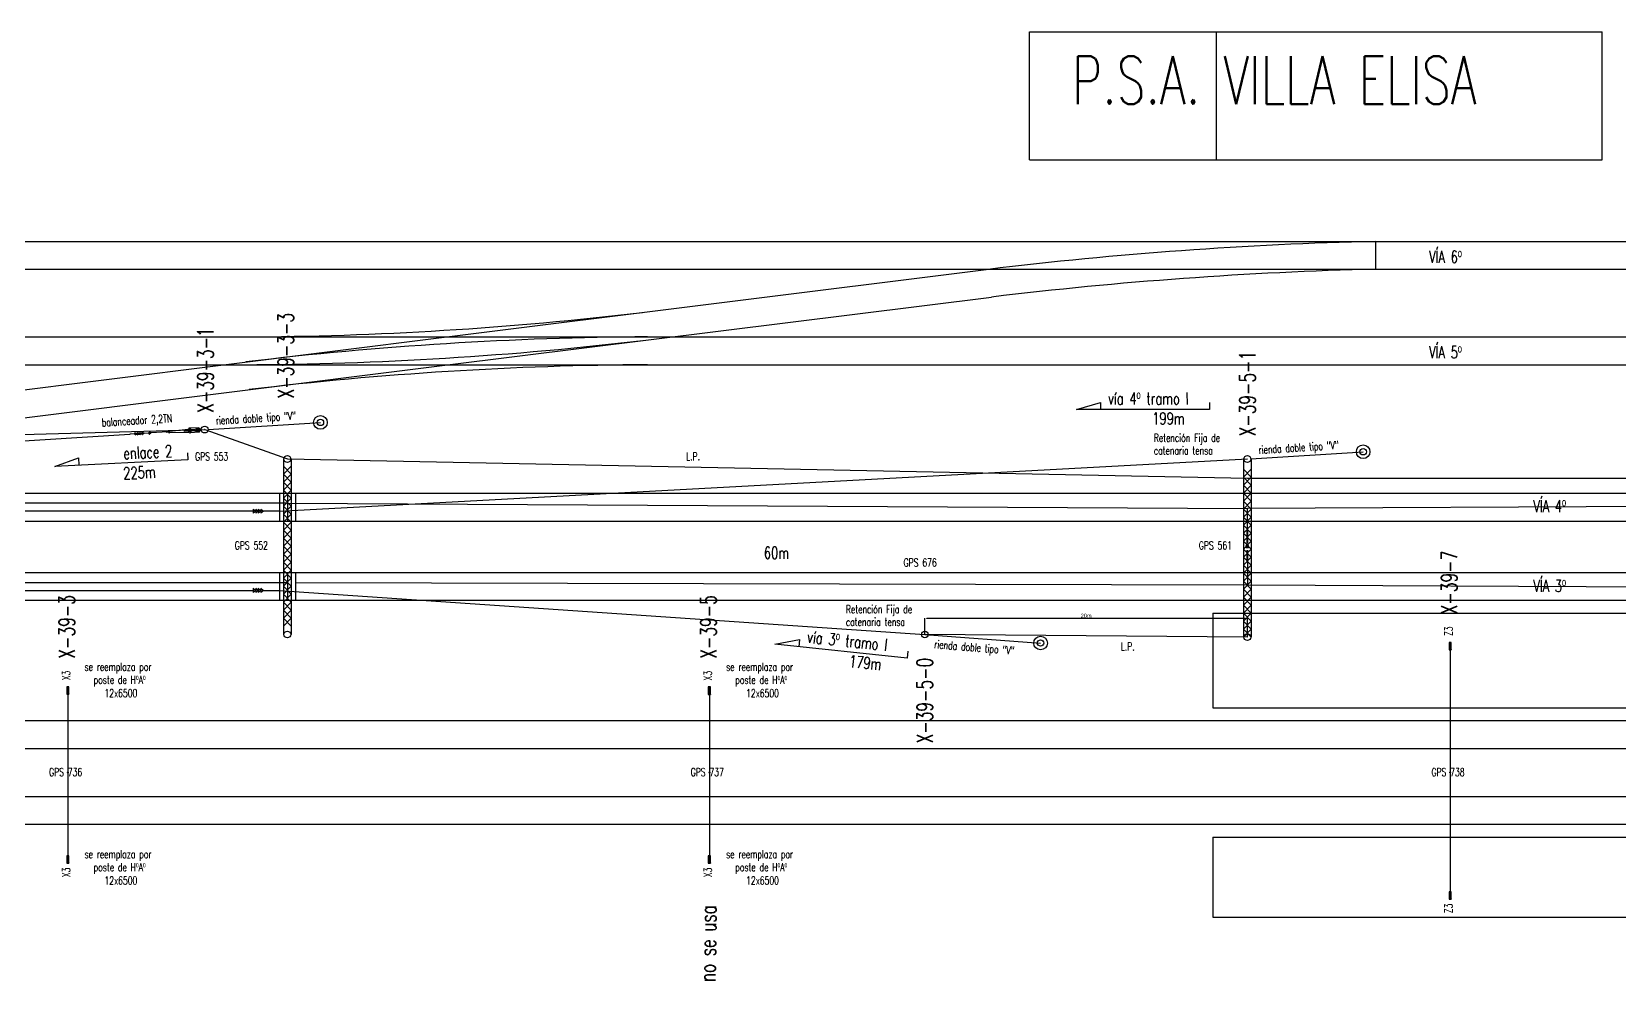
# Model space of a CAD drawing. Header units: millimetres. Extents: x 177 to 1227, y 1625 to 1695.
# Drawn here: x 529.9 to 629.1, y 1635.6 to 1694.8 of the extents above; entities that cross this region are included whole.
import ezdxf

# ---------------------------------------------------------------- set-up
doc = ezdxf.new("R2010")
doc.units = ezdxf.units.MM
doc.layers.add('Ménsula Móvil', color=4, linetype='Continuous')
doc.layers.add('Textos catenaria', color=7, linetype='Continuous')
doc.styles.add('SANS', font='sanss___.ttf')
doc.styles.add('SIMPLEX', font='simplex.shx', dxfattribs={"width": 0.75})
doc.linetypes.add('ZIGZAG', pattern='A,0.00254,-5.08,[131,ltypeshp.shx,S=5.08,R=0,X=-5.08,Y=0],-10.16,[131,ltypeshp.shx,S=5.08,R=180,X=5.08,Y=0],-5.08', length=20.32254)
doc.dimstyles.new('COTA-100', dxfattribs={"dimtxt": 0.25, "dimasz": 0.12, "dimexe": 0, "dimexo": 0, "dimgap": 0.03, "dimtad": 1, "dimzin": 0, "dimdsep": 46, "dimtxsty": 'SANS', "dimcen": 0.1, "dimclrd": 256, "dimclre": 256, "dimclrt": 256, "dimazin": 0, "dimtm": 1e-09, "dimtfac": 0.714286, "dimtmove": 2, "dimatfit": 2, "dimfxl": 0, "dimtolj": 1, "dimtzin": 0, "dimarcsym": 0})

# ---------------------------------------------------------------- blocks, each defined once
blk = doc.blocks.new('balanceador de contrapesos')
at = {"color": 3}
for p, q in [((0.21, 0), (0.234, 0)), ((0.258, 0.028), (0.234, 0)), ((0.234, 0), (0.258, -0.028)), ((0.258, 0.052), (0.258, -0.052)), ((0.258, 0.052), (0.55, 0.052)), ((0.354, 0.142), (0.278, 0.052)), ((0.306, 0.052), (0.306, -0.052)), ((0.354, 0.142), (0.93, 0.149)), ((0.354, 0.142), (0.354, 0.052)), ((0.354, 0.052), (0.478, 0.127)), ((0.478, 0.127), (0.532, 0.127)), ((0.55, 0.052), (0.55, -0.052)), ((0.6, 0.04), (0.6, -0.04)), ((0.6, 0.04), (1.26, 0.04)), ((0.6, 0), (1.26, 0)), ((0.857, 0.113), (0.857, 0.04)), ((0.857, 0.113), (1.003, 0.113)), ((0.857, 0.096), (1.003, 0.064)), ((0.93, 0.186), (0.93, -0.186)), ((1.003, 0.113), (1.003, 0.04)), ((2.23, 0.05), (1.003, 0.091)), ((1.26, 0.04), (1.26, -0.04)), ((2.206, 0.041), (2.206, -0.041)), ((2.254, 0.041), (2.254, -0.041)), ((2.254, 0.024), (2.365, 0.024)), ((2.32, 0.019), (2.365, 0.019)), ((2.32, 0.019), (2.32, -0.019)), ((2.336, 0), (3.35, 0)), ((2.35, 0.033), (2.35, -0.033)), ((2.365, 0.024), (2.365, 0.019)), ((3.345, 0.01), (3.379, 0.01)), ((3.399, 0.032), (3.431, 0.032)), ((3.481, 0.065), (3.481, -0.065)), ((3.496, 0), (3.481, 0)), ((3.492, 0.006), (3.5, 0.006)), ((3.5, 0.006), (3.505, 0)), ((3.5, -0.006), (3.505, 0)), ((3.505, 0), (3.796, 0)), ((3.791, 0.01), (3.825, 0.01)), ((3.845, 0.032), (3.877, 0.032)), ((3.927, 0.065), (3.927, -0.065)), ((3.942, 0), (3.927, 0)), ((3.937, 0.01), (3.971, 0.01)), ((3.991, 0.032), (4.023, 0.032)), ((4.073, 0.065), (4.073, -0.065)), ((4.088, 0), (4.073, 0)), ((4.083, 0.01), (4.117, 0.01)), ((4.137, 0.032), (4.169, 0.032)), ((4.219, 0.065), (4.219, -0.065)), ((4.234, 0), (4.219, 0)), ((4.229, 0.01), (4.263, 0.01)), ((4.283, 0.032), (4.315, 0.032)), ((4.365, 0.065), (4.365, -0.065)), ((4.38, 0), (4.365, 0)), ((4.376, 0.006), (4.384, 0.006)), ((4.384, 0.006), (4.384, -0.006)), ((4.391, 0.006), (4.384, 0.006)), ((4.384, 0), (4.68, 0)), ((4.676, 0.006), (4.684, 0.006)), ((4.684, 0.006), (4.684, -0.006)), ((4.684, 0), (4.695, 0)), ((0.258, -0.052), (0.55, -0.052)), ((0.278, -0.052), (0.354, -0.142)), ((0.354, -0.052), (0.354, -0.142)), ((0.354, -0.052), (0.478, -0.127)), ((0.354, -0.142), (0.93, -0.149)), ((0.478, -0.127), (0.532, -0.127)), ((0.6, -0.04), (1.26, -0.04)), ((0.857, -0.04), (0.857, -0.113)), ((0.857, -0.096), (1.003, -0.064)), ((0.857, -0.113), (1.003, -0.113)), ((1.003, -0.04), (1.003, -0.113)), ((2.23, -0.05), (1.003, -0.091)), ((2.254, -0.024), (2.365, -0.024)), ((2.32, -0.019), (2.365, -0.019)), ((2.365, -0.019), (2.365, -0.024)), ((3.345, -0.01), (3.379, -0.01)), ((3.399, -0.032), (3.431, -0.032)), ((3.492, -0.006), (3.5, -0.006)), ((3.791, -0.01), (3.825, -0.01)), ((3.845, -0.032), (3.877, -0.032)), ((3.937, -0.01), (3.971, -0.01)), ((3.991, -0.032), (4.023, -0.032)), ((4.083, -0.01), (4.117, -0.01)), ((4.137, -0.032), (4.169, -0.032)), ((4.229, -0.01), (4.263, -0.01)), ((4.283, -0.032), (4.315, -0.032)), ((4.376, -0.006), (4.384, -0.006)), ((4.391, -0.006), (4.384, -0.006)), ((4.676, -0.006), (4.684, -0.006))]:
    blk.add_line(p, q, dxfattribs=at)
for points in [[(0.478, 0.116), (0.532, 0.116), (0.532, 0.06), (0.478, 0.06)], [(0.478, -0.116), (0.532, -0.116), (0.532, -0.06), (0.478, -0.06)]]:
    blk.add_lwpolyline(points, close=True, dxfattribs=at)
blk.add_circle((0, 0), 0.00196, dxfattribs=at)
for centre, radius, start, end in [((2.23, 0.041), 0.024, 0, 180), ((3.415, -0.002), 0.038, 114.82339, 176.74498), ((3.495, -0.005), 0.0739, 135.70921, 176.45177), ((3.488, -0.002), 0.0672, 96.0093, 133.36391), ((3.861, -0.002), 0.038, 114.82339, 176.74498), ((3.941, -0.005), 0.0739, 135.70921, 176.45177), ((3.934, -0.002), 0.0672, 96.0093, 133.36391), ((4.007, -0.002), 0.038, 114.82339, 176.74498), ((4.087, -0.005), 0.0739, 135.70921, 176.45177), ((4.08, -0.002), 0.0672, 96.0093, 133.36391), ((4.153, -0.002), 0.038, 114.82339, 176.74498), ((4.233, -0.005), 0.0739, 135.70921, 176.45177), ((4.226, -0.002), 0.0672, 96.0093, 133.36391), ((4.299, -0.002), 0.038, 114.82339, 176.74498), ((4.379, -0.005), 0.0739, 135.70921, 176.45177), ((4.372, -0.002), 0.0672, 96.0093, 133.36391), ((2.23, -0.041), 0.024, 180, 0), ((3.415, 0.002), 0.038, 183.25502, 245.17661), ((3.495, 0.005), 0.0739, 183.54823, 224.29079), ((3.488, 0.002), 0.0672, 226.63609, 263.9907), ((3.861, 0.002), 0.038, 183.25502, 245.17661), ((3.941, 0.005), 0.0739, 183.54823, 224.29079), ((3.934, 0.002), 0.0672, 226.63609, 263.9907), ((4.007, 0.002), 0.038, 183.25502, 245.17661), ((4.087, 0.005), 0.0739, 183.54823, 224.29079), ((4.08, 0.002), 0.0672, 226.63609, 263.9907), ((4.153, 0.002), 0.038, 183.25502, 245.17661), ((4.233, 0.005), 0.0739, 183.54823, 224.29079), ((4.226, 0.002), 0.0672, 226.63609, 263.9907), ((4.299, 0.002), 0.038, 183.25502, 245.17661), ((4.379, 0.005), 0.0739, 183.54823, 224.29079), ((4.372, 0.002), 0.0672, 226.63609, 263.9907)]:
    blk.add_arc(centre, radius, start, end, dxfattribs=at)
blk = doc.blocks.new('*D28')
at = {"lineweight": -2, "transparency": 16777216}
for p, q in [((585.744, 1657.17), (585.744, 1658.181)), ((585.864, 1658.181), (605.778, 1658.181)), ((605.898, 1657.01), (605.898, 1658.181))]:
    blk.add_line(p, q, dxfattribs=at)
at = {"transparency": 16777216}
for points in [[(585.864, 1658.201), (585.864, 1658.161), (585.744, 1658.181)], [(605.778, 1658.201), (605.778, 1658.161), (605.898, 1658.181)]]:
    blk.add_solid(points, dxfattribs=at)
at = {"layer": 'Defpoints', "color": 0, "transparency": 16777216}
for p in [(605.898, 1658.181), (585.744, 1657.17), (605.898, 1657.01)]:
    blk.add_point(p, dxfattribs=at)
at = {"transparency": 16777216, "insert": (595.821, 1658.34), "char_height": 0.25, "attachment_point": 5, "style": 'SANS'}
blk.add_mtext('\\A1;20m', dxfattribs=at)
blk = doc.blocks.new('xx1')
at = {"color": 3}
for p, q in [((-0.075, 0.075), (0.075, 0.075)), ((-0.075, 0.075), (-0.075, -0.075)), ((-0.075, 0.075), (0.075, -0.075)), ((0.075, 0.075), (-0.075, -0.075)), ((0.075, 0.075), (0.075, -0.075)), ((-0.075, -0.075), (0.075, -0.075))]:
    blk.add_line(p, q, dxfattribs=at)

msp = doc.modelspace()

# ---------------------------------------------------------------- hatches: boundary and pattern name
for points in [[(618.506, 1656.21), (618.646, 1656.21), (618.646, 1656.67), (618.506, 1656.67)], [(532.106, 1653.44), (532.246, 1653.44), (532.246, 1653.9), (532.106, 1653.9)], [(572.206, 1653.43), (572.346, 1653.43), (572.346, 1653.89), (572.206, 1653.89)], [(532.106, 1642.87), (532.246, 1642.87), (532.246, 1643.33), (532.106, 1643.33)], [(572.206, 1642.87), (572.346, 1642.87), (572.346, 1643.33), (572.206, 1643.33)], [(618.506, 1640.62), (618.646, 1640.62), (618.646, 1641.08), (618.506, 1641.08)]]:
    msp.add_hatch(color=256).paths.add_polyline_path(points)

# ---------------------------------------------------------------- linework, layer by layer
at = {"color": 8}
for p, q in [((592.276, 1694.84), (628.076, 1694.84)), ((592.276, 1686.84), (592.276, 1694.84)), ((603.976, 1686.84), (603.976, 1694.84)), ((628.076, 1686.84), (628.076, 1694.84)), ((592.276, 1686.84), (628.076, 1686.84)), ((397.637, 1681.74), (1092.606, 1681.74)), ((397.637, 1680), (1092.606, 1680)), ((397.637, 1675.77), (1092.606, 1675.77)), ((397.637, 1674.03), (1092.606, 1674.03)), ((397.637, 1666), (1071.484, 1666)), ((397.637, 1664.26), (1071.484, 1664.26)), ((453.816, 1661.05), (1045.484, 1661.05)), ((453.816, 1659.31), (1045.484, 1659.31)), ((618.576, 1656.21), (618.576, 1641.08)), ((532.176, 1653.44), (532.176, 1643.33)), ((572.276, 1653.43), (572.276, 1643.33)), ((177.441, 1651.79), (1227.107, 1651.79)), ((177.441, 1650.05), (1227.107, 1650.05)), ((177.441, 1647.05), (1227.107, 1647.05)), ((177.441, 1645.31), (1227.107, 1645.31))]:
    msp.add_line(p, q, dxfattribs=at)
for p, q in [((613.916, 1681.74), (613.916, 1680)), ((555.702, 1675.757), (589.916, 1680.014)), ((555.916, 1674.03), (589.916, 1678.26)), ((477.6, 1665.987), (555.7, 1675.757)), ((477.816, 1664.26), (555.916, 1674.03)), ((595.215, 1671.225), (596.723, 1671.679)), ((603.539, 1671.225), (595.215, 1671.225)), ((596.723, 1671.679), (596.723, 1671.225)), ((603.539, 1671.679), (603.539, 1671.225)), ((540.941, 1669.987), (547.967, 1670.423)), ((531.362, 1667.68), (532.846, 1668.206)), ((539.676, 1668.08), (531.362, 1667.68)), ((532.846, 1668.206), (532.868, 1667.753)), ((539.654, 1668.533), (539.676, 1668.08)), ((606.107, 1668.153), (613.134, 1668.589)), ((545.398, 1666), (545.398, 1664.26)), ((545.898, 1666), (545.898, 1664.26)), ((546.398, 1666), (546.398, 1664.26)), ((545.398, 1661.05), (545.398, 1659.31)), ((545.898, 1661.05), (545.898, 1659.31)), ((546.398, 1661.05), (546.398, 1659.31)), ((585.744, 1657.17), (592.975, 1656.637)), ((576.356, 1656.559), (577.903, 1656.853)), ((584.634, 1655.687), (576.356, 1656.559)), ((577.903, 1656.853), (577.855, 1656.401)), ((584.681, 1656.139), (584.634, 1655.687)), ((618.506, 1656.67), (618.506, 1656.21)), ((618.646, 1656.67), (618.506, 1656.67)), ((618.506, 1656.67), (618.646, 1656.21)), ((618.506, 1656.21), (618.646, 1656.21)), ((618.646, 1656.21), (618.646, 1656.67)), ((532.106, 1653.9), (532.106, 1653.44)), ((532.246, 1653.9), (532.106, 1653.9)), ((532.106, 1653.9), (532.246, 1653.44)), ((532.106, 1653.44), (532.246, 1653.44)), ((532.246, 1653.44), (532.246, 1653.9)), ((572.206, 1653.89), (572.206, 1653.43)), ((572.346, 1653.89), (572.206, 1653.89)), ((572.206, 1653.89), (572.346, 1653.43)), ((572.206, 1653.43), (572.346, 1653.43)), ((572.346, 1653.43), (572.346, 1653.89)), ((532.106, 1643.33), (532.106, 1642.87)), ((532.246, 1643.33), (532.106, 1643.33)), ((532.106, 1643.33), (532.246, 1642.87)), ((532.246, 1642.87), (532.246, 1643.33)), ((572.206, 1643.33), (572.206, 1642.87)), ((572.346, 1643.33), (572.206, 1643.33)), ((572.206, 1643.33), (572.346, 1642.87)), ((572.346, 1642.87), (572.346, 1643.33)), ((532.106, 1642.87), (532.246, 1642.87)), ((572.206, 1642.87), (572.346, 1642.87)), ((618.506, 1641.08), (618.506, 1640.62)), ((618.646, 1641.08), (618.506, 1641.08)), ((618.506, 1641.08), (618.646, 1640.62)), ((618.646, 1640.62), (618.646, 1641.08)), ((618.506, 1640.62), (618.646, 1640.62))]:
    msp.add_line(p, q)
at = {"color": 11, "linetype": 'ZIGZAG', "ltscale": 0.02}
for p, q in [((490.898, 1668.607), (540.731, 1669.974)), ((540.731, 1669.974), (545.898, 1668.14)), ((545.898, 1668.14), (605.898, 1666.94)), ((605.898, 1666.94), (660.898, 1666.94)), ((605.898, 1657.01), (585.744, 1657.17))]:
    msp.add_line(p, q, dxfattribs=at)
at = {"color": 6}
msp.add_line((490.859, 1666.883), (536.045, 1669.684), dxfattribs=at)
at = {"color": 3}
for p, q in [((545.398, 1664.88), (605.898, 1668.14)), ((545.898, 1665.38), (493.038, 1665.38)), ((545.898, 1665.38), (605.898, 1665.049)), ((660.898, 1665.33), (605.898, 1665.049)), ((543.758, 1664.88), (490.398, 1664.88)), ((545.398, 1664.88), (544.398, 1664.88))]:
    msp.add_line(p, q, dxfattribs=at)
at = {"color": 4}
for p, q in [((545.653, 1668.14), (545.653, 1657.17)), ((546.143, 1668.14), (546.143, 1657.17)), ((605.653, 1668.14), (605.653, 1657.01)), ((606.143, 1668.14), (606.143, 1657.01)), ((546.143, 1667.69), (545.653, 1667.19)), ((545.653, 1667.69), (546.143, 1667.19)), ((546.143, 1667.19), (545.653, 1666.69)), ((545.653, 1667.19), (546.143, 1666.69)), ((606.143, 1667.499), (605.653, 1666.999)), ((605.653, 1667.499), (606.143, 1666.999)), ((606.143, 1666.999), (605.653, 1666.499)), ((605.653, 1666.999), (606.143, 1666.499)), ((546.143, 1666.69), (545.653, 1666.19)), ((545.653, 1666.69), (546.143, 1666.19)), ((546.143, 1666.19), (545.653, 1665.69)), ((545.653, 1666.19), (546.143, 1665.69)), ((606.143, 1666.499), (605.653, 1665.999)), ((605.653, 1666.499), (606.143, 1665.999)), ((606.143, 1665.999), (605.653, 1665.499)), ((605.653, 1665.999), (606.143, 1665.499)), ((546.143, 1665.69), (545.653, 1665.19)), ((545.653, 1665.69), (546.143, 1665.19)), ((546.143, 1665.19), (545.653, 1664.69)), ((545.653, 1665.19), (546.143, 1664.69)), ((606.143, 1665.499), (605.653, 1664.999)), ((605.653, 1665.499), (606.143, 1664.999)), ((606.143, 1664.999), (605.653, 1664.499)), ((605.653, 1664.999), (606.143, 1664.499)), ((546.143, 1664.69), (545.653, 1664.19)), ((545.653, 1664.69), (546.143, 1664.19)), ((546.143, 1664.19), (545.653, 1663.69)), ((545.653, 1664.19), (546.143, 1663.69)), ((606.143, 1664.499), (605.653, 1663.999)), ((605.653, 1664.499), (606.143, 1663.999)), ((606.143, 1663.999), (605.653, 1663.499)), ((605.653, 1663.999), (606.143, 1663.499)), ((546.143, 1663.69), (545.653, 1663.19)), ((545.653, 1663.69), (546.143, 1663.19)), ((546.143, 1663.19), (545.653, 1662.69)), ((545.653, 1663.19), (546.143, 1662.69)), ((606.143, 1663.499), (605.653, 1662.999)), ((605.653, 1663.499), (606.143, 1662.999)), ((606.143, 1662.999), (605.653, 1662.499)), ((605.653, 1662.999), (606.143, 1662.499)), ((546.143, 1662.69), (545.653, 1662.19)), ((545.653, 1662.69), (546.143, 1662.19)), ((546.143, 1662.19), (545.653, 1661.69)), ((545.653, 1662.19), (546.143, 1661.69)), ((606.143, 1662.499), (605.653, 1661.999)), ((605.653, 1662.499), (606.143, 1661.999)), ((606.143, 1661.999), (605.653, 1661.499)), ((605.653, 1661.999), (606.143, 1661.499)), ((546.143, 1661.69), (545.653, 1661.19)), ((545.653, 1661.69), (546.143, 1661.19)), ((546.143, 1661.19), (545.653, 1660.69)), ((545.653, 1661.19), (546.143, 1660.69)), ((606.143, 1661.499), (605.653, 1660.999)), ((605.653, 1661.499), (606.143, 1660.999)), ((606.143, 1660.999), (605.653, 1660.499)), ((605.653, 1660.999), (606.143, 1660.499)), ((546.143, 1660.69), (545.653, 1660.19)), ((545.653, 1660.69), (546.143, 1660.19)), ((546.143, 1660.19), (545.653, 1659.69)), ((545.653, 1660.19), (546.143, 1659.69)), ((606.143, 1660.499), (605.653, 1659.999)), ((605.653, 1660.499), (606.143, 1659.999)), ((606.143, 1659.999), (605.653, 1659.499)), ((605.653, 1659.999), (606.143, 1659.499)), ((546.143, 1659.69), (545.653, 1659.19)), ((545.653, 1659.69), (546.143, 1659.19)), ((546.143, 1659.19), (545.653, 1658.69)), ((545.653, 1659.19), (546.143, 1658.69)), ((606.143, 1659.499), (605.653, 1658.999)), ((605.653, 1659.499), (606.143, 1658.999)), ((606.143, 1658.999), (605.653, 1658.499)), ((605.653, 1658.999), (606.143, 1658.499)), ((546.143, 1658.69), (545.653, 1658.19)), ((545.653, 1658.69), (546.143, 1658.19)), ((546.143, 1658.19), (545.653, 1657.69)), ((545.653, 1658.19), (546.143, 1657.69)), ((606.143, 1658.499), (605.653, 1657.999)), ((605.653, 1658.499), (606.143, 1657.999)), ((606.143, 1657.999), (605.653, 1657.499)), ((605.653, 1657.999), (606.143, 1657.499)), ((606.143, 1657.499), (605.653, 1656.999)), ((605.653, 1657.499), (606.143, 1656.999))]:
    msp.add_line(p, q, dxfattribs=at)
at = {"color": 1}
for p, q in [((543.758, 1665.008), (543.758, 1664.753)), ((543.758, 1665.008), (543.918, 1664.88)), ((543.918, 1665.008), (543.918, 1664.753)), ((543.918, 1665.008), (544.078, 1664.88)), ((544.078, 1665.008), (544.078, 1664.753)), ((544.078, 1665.008), (544.238, 1664.88)), ((544.238, 1665.008), (544.238, 1664.753)), ((544.238, 1665.008), (544.398, 1664.88)), ((543.918, 1664.88), (543.758, 1664.753)), ((544.078, 1664.88), (543.918, 1664.753)), ((544.238, 1664.88), (544.078, 1664.753)), ((544.398, 1664.88), (544.238, 1664.753)), ((543.758, 1660.058), (543.758, 1659.803)), ((543.758, 1660.058), (543.918, 1659.93)), ((543.918, 1659.93), (543.758, 1659.803)), ((543.918, 1660.058), (543.918, 1659.803)), ((543.918, 1660.058), (544.078, 1659.93)), ((544.078, 1659.93), (543.918, 1659.803)), ((544.078, 1660.058), (544.078, 1659.803)), ((544.078, 1660.058), (544.238, 1659.93)), ((544.238, 1659.93), (544.078, 1659.803)), ((544.238, 1660.058), (544.238, 1659.803)), ((544.238, 1660.058), (544.398, 1659.93)), ((544.398, 1659.93), (544.238, 1659.803))]:
    msp.add_line(p, q, dxfattribs=at)
at = {"color": 140}
for p, q in [((490.898, 1659.93), (543.758, 1659.93)), ((493.038, 1660.43), (545.898, 1660.43)), ((544.398, 1659.93), (545.398, 1659.93)), ((545.398, 1659.93), (585.744, 1657.17)), ((546.398, 1660.43), (605.898, 1660.28)), ((605.898, 1660.28), (660.898, 1659.98))]:
    msp.add_line(p, q, dxfattribs=at)
at = {"color": 27}
for p, q in [((603.744, 1658.51), (823.744, 1658.51)), ((603.744, 1658.51), (603.744, 1652.59)), ((603.744, 1652.59), (823.744, 1652.59)), ((603.744, 1644.51), (823.744, 1644.51)), ((603.744, 1644.51), (603.744, 1639.51)), ((603.744, 1639.51), (823.744, 1639.51))]:
    msp.add_line(p, q, dxfattribs=at)
for centre, radius in [((547.967, 1670.423), 0.425), ((540.731, 1669.974), 0.21), ((547.967, 1670.423), 0.2), ((613.134, 1668.589), 0.425), ((545.898, 1668.14), 0.21), ((605.898, 1668.14), 0.21), ((613.134, 1668.589), 0.2), ((545.898, 1657.17), 0.21), ((585.744, 1657.17), 0.21), ((592.975, 1656.637), 0.425), ((605.898, 1657.01), 0.21), ((592.975, 1656.637), 0.2), ((532.176, 1648.55), 0.0293), ((572.276, 1648.55), 0.0293), ((618.576, 1648.55), 0.0293)]:
    msp.add_circle(centre, radius)
for radius in [253.72, 251.98]:
    msp.add_arc((620.111, 1428.096), radius, 91.39903, 96.8837)
at = {"color": 8}
for centre, radius, start, end in [((542.255, 1894.639), 218.87, 270.24743, 276.78272), ((542.255, 1894.639), 220.61, 270.24743, 276.78272), ((569.619, 1454.099), 221.675, 90.31337, 96.81706), ((569.619, 1454.099), 219.935, 90.31337, 96.81706)]:
    msp.add_arc(centre, radius, start, end, dxfattribs=at)
at = {"layer": 'Ménsula Móvil', "color": 1}
for p, q in [((605.898, 1662.865), (605.898, 1665.049)), ((605.948, 1663.615), (605.848, 1663.615)), ((605.948, 1663.565), (605.848, 1663.565)), ((605.948, 1663.515), (605.848, 1663.515)), ((605.948, 1663.465), (605.848, 1663.465)), ((605.948, 1663.415), (605.848, 1663.415)), ((605.948, 1663.365), (605.848, 1663.365)), ((605.948, 1663.315), (605.848, 1663.315)), ((605.948, 1663.265), (605.848, 1663.265)), ((605.948, 1663.215), (605.848, 1663.215)), ((605.948, 1663.165), (605.848, 1663.165)), ((605.948, 1663.115), (605.848, 1663.115)), ((605.948, 1663.065), (605.848, 1663.065)), ((605.948, 1663.015), (605.848, 1663.015)), ((605.948, 1662.965), (605.848, 1662.965)), ((605.948, 1662.915), (605.848, 1662.915)), ((605.948, 1662.395), (605.848, 1662.395)), ((605.948, 1662.345), (605.848, 1662.345)), ((605.948, 1662.295), (605.848, 1662.295)), ((605.948, 1662.245), (605.848, 1662.245)), ((605.948, 1662.195), (605.848, 1662.195)), ((605.948, 1662.145), (605.848, 1662.145)), ((605.948, 1662.095), (605.848, 1662.095)), ((605.948, 1662.045), (605.848, 1662.045)), ((605.948, 1661.995), (605.848, 1661.995)), ((605.948, 1661.945), (605.848, 1661.945)), ((605.898, 1662.445), (605.898, 1660.28)), ((605.948, 1661.895), (605.848, 1661.895)), ((605.948, 1661.845), (605.848, 1661.845)), ((605.948, 1661.795), (605.848, 1661.795)), ((605.948, 1661.745), (605.848, 1661.745)), ((605.948, 1661.695), (605.848, 1661.695))]:
    msp.add_line(p, q, dxfattribs=at)
at = {"layer": 'Ménsula Móvil', "color": 1, "const_width": 0.025}
for points in [[(605.908, 1665.056, 1), (605.887, 1665.043, 1)], [(605.908, 1660.274, -1), (605.887, 1660.287, -1)]]:
    msp.add_lwpolyline(points, format="xyb", close=True, dxfattribs=at)

# ---------------------------------------------------------------- block references
for name, p, rotation in [('balanceador de contrapesos', (540.731, 1669.974), 183.5471765950757), ('xx1', (605.898, 1662.655), 180.0000000018214)]:
    msp.add_blockref(name, p, dxfattribs=dict(rotation=rotation))

# ---------------------------------------------------------------- texts
at = {"layer": 'Textos catenaria', "style": 'SIMPLEX', "width": 0.7}
for s, height, p in [('P.S.A. VILLA ELISA', 3, (594.941, 1690.319)), ('VÍA 6º', 0.75, (617.252, 1680.392)), ('VÍA 5º', 0.75, (617.252, 1674.432)), ('catenaria tensa', 0.5, (600.051, 1668.414)), ('Retención Fija de', 0.5, (600.051, 1669.213)), ('GPS 553', 0.5, (540.131, 1668.044)), ('L.P.', 0.5, (570.819, 1668.054)), ('VÍA 4º', 0.75, (623.764, 1664.821)), ('GPS 552', 0.5, (542.613, 1662.488)), ('GPS 561', 0.5, (602.867, 1662.488)), ('60m', 0.75, (575.68, 1661.901)), ('GPS 676', 0.5, (584.414, 1661.418)), ('VÍA 3º', 0.75, (623.764, 1659.829)), ('Retención Fija de', 0.5, (580.808, 1658.502)), ('catenaria tensa', 0.5, (580.808, 1657.703)), ('L.P.', 0.5, (597.984, 1656.172)), ('GPS 736', 0.5, (531.006, 1648.32)), ('GPS 737', 0.5, (571.106, 1648.32)), ('GPS 738', 0.5, (617.406, 1648.32))]:
    msp.add_text(s, height=height, dxfattribs=at).set_placement(p)
for s, height, rotation, p in [('X-39-3-3', 1, 90, (546.293, 1671.923)), ('X-39-3-1', 1, 90, (541.282, 1671.026)), ('X-39-5-1', 1, 90, (606.403, 1669.558)), ('vía 4º tramo I', 0.75, 0.07178, (597.195, 1671.536)), ('balanceador 2,2TN', 0.5, 3.65152, (534.314, 1670.166)), ('rienda doble tipo "V"', 0.5, 3.65152, (541.442, 1670.283)), ('199m', 0.75, 0.07178, (599.954, 1670.291)), ('enlace 2', 0.75, 2.82119, (535.663, 1668.117)), ('rienda doble tipo "V"', 0.5, 3.65152, (606.609, 1668.45)), ('225m', 0.75, 2.82119, (535.661, 1666.866)), ('X-39-7', 1, 90, (619.015, 1658.439)), ('X-39-3', 1, 90, (532.615, 1655.669)), ('X-39-5', 1, 90, (572.715, 1655.659)), ('vía 3º tramo I', 0.75, 354.05755, (578.357, 1656.661)), ('Z3', 0.5, 90, (618.723, 1657.076)), ('rienda doble tipo "V"', 0.5, 355.33583, (586.313, 1656.318)), ('179m', 0.75, 354.05755, (580.971, 1655.134)), ('X-39-5-0', 1, 90, (586.233, 1650.372)), ('X3', 0.5, 90, (532.323, 1654.306)), ('X3', 0.5, 90, (572.423, 1654.296)), ('X3', 0.5, 90, (532.323, 1641.997)), ('X3', 0.5, 90, (572.423, 1641.997)), ('Z3', 0.5, 90, (618.723, 1639.747))]:
    msp.add_text(s, height=height, rotation=rotation, dxfattribs=at).set_placement(p)
at = {"layer": 'Textos catenaria', "color": 7, "style": 'SIMPLEX', "width": 0.7}
for s, p in [('se reemplaza por', (533.225, 1654.905)), ('se reemplaza por', (573.325, 1654.895)), ('poste de HºAº', (533.794, 1654.09)), ('poste de HºAº', (573.894, 1654.08)), ('12x6500', (534.466, 1653.258)), ('12x6500', (574.566, 1653.248)), ('se reemplaza por', (533.225, 1643.193)), ('se reemplaza por', (573.325, 1643.193)), ('poste de HºAº', (533.794, 1642.377)), ('poste de HºAº', (573.894, 1642.377)), ('12x6500', (534.466, 1641.546)), ('12x6500', (574.566, 1641.546))]:
    msp.add_text(s, height=0.5, dxfattribs=at).set_placement(p)
msp.add_text('no se usa', height=1, rotation=89.39266, dxfattribs=at).set_placement((572.656, 1635.442))

# ---------------------------------------------------------------- dimensions: what is measured, and where the dimension line sits
dim = msp.add_linear_dim(base=(605.898, 1658.181), p1=(585.744, 1657.17), p2=(605.898, 1657.01), text='20m', dimstyle='COTA-100')
dim.commit()
dim.dimension.update_dxf_attribs({"geometry": '*D28', "text_midpoint": (595.821, 1658.34)})

doc.saveas('drawing.dxf')
